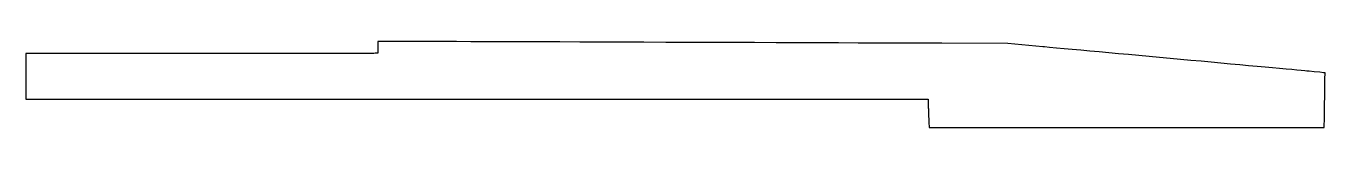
# Model space of a CAD drawing. Extents: x 0 to 1130, y 0 to 75.
import ezdxf

# ---------------------------------------------------------------- set-up
doc = ezdxf.new("R2010")
doc.units = 0
doc.layers.get('0').update_dxf_attribs({"linetype": 'CONTINUOUS'})

msp = doc.modelspace()

# ---------------------------------------------------------------- linework, layer by layer
at = {"color": 0}
for p, q in [((306.192, 68.1785), (306.144, 66.5565)), ((306.211, 69.5925), (306.192, 68.1785)), ((324.309, 74.7889), (306.211, 74.7889)), ((306.211, 74.7889), (306.211, 70.0624)), ((306.211, 70.0624), (306.211, 69.5925)), ((324.926, 74.7889), (324.309, 74.7889)), ((326.78, 74.7861), (324.926, 74.7889)), ((330.977, 74.7765), (326.78, 74.7861)), ((336.806, 74.7628), (330.977, 74.7765)), ((344.176, 74.742), (336.806, 74.7628)), ((352.993, 74.7159), (344.176, 74.742)), ((363.16, 74.6855), (352.993, 74.7159)), ((374.586, 74.6495), (363.16, 74.6855)), ((387.181, 74.6111), (374.586, 74.6495)), ((400.847, 74.567), (387.181, 74.6111)), ((415.495, 74.5201), (400.847, 74.567)), ((431.027, 74.4707), (415.495, 74.5201)), ((447.354, 74.4167), (431.027, 74.4707)), ((464.383, 74.3617), (447.354, 74.4167)), ((482.018, 74.3038), (464.383, 74.3617)), ((500.165, 74.2431), (482.018, 74.3038)), ((518.732, 74.1811), (500.165, 74.2431)), ((537.626, 74.1179), (518.732, 74.1811)), ((556.757, 74.053), (537.626, 74.1179)), ((576.026, 73.987), (556.757, 74.053)), ((595.344, 73.9207), (576.026, 73.987)), ((614.616, 73.8547), (595.344, 73.9207)), ((633.751, 73.7884), (614.616, 73.8547)), ((652.653, 73.7235), (633.751, 73.7884)), ((671.227, 73.6589), (652.653, 73.7235)), ((689.384, 73.594), (671.227, 73.6589)), ((707.027, 73.5323), (689.384, 73.594)), ((724.066, 73.4716), (707.027, 73.5323)), ((740.41, 73.4124), (724.066, 73.4716)), ((755.957, 73.3559), (740.41, 73.4124)), ((770.622, 73.3005), (755.957, 73.3559)), ((784.31, 73.2497), (770.622, 73.3005)), ((793.771, 73.2137), (784.31, 73.2497)), ((796.925, 73.2014), (793.771, 73.2137)), ((854.251, 72.989), (796.925, 73.2014)), ((884.767, 70.2028), (854.251, 72.989)), ((886.178, 70.0733), (884.767, 70.2028)), ((890.422, 69.6831), (886.178, 70.0733)), ((896.588, 69.1155), (890.422, 69.6831)), ((903.224, 68.5052), (896.588, 69.1155)), ((910.287, 67.8561), (903.224, 68.5052)), ((917.737, 67.171), (910.287, 67.8561)), ((152.893, 64.2056), (0, 64.2056)), ((0, 64.2056), (0, 24.6944)), ((156.061, 64.2056), (152.893, 64.2056)), ((165.57, 64.207), (156.061, 64.2056)), ((177.533, 64.207), (165.57, 64.207)), ((188.802, 64.207), (177.533, 64.207)), ((199.4, 64.2084), (188.802, 64.207)), ((209.345, 64.2112), (199.4, 64.2084)), ((218.657, 64.2126), (209.345, 64.2112)), ((227.358, 64.2165), (218.657, 64.2126)), ((235.468, 64.2207), (227.358, 64.2165)), ((243.009, 64.225), (235.468, 64.2207)), ((249.998, 64.2303), (243.009, 64.225)), ((256.459, 64.2373), (249.998, 64.2303)), ((262.409, 64.2454), (256.459, 64.2373)), ((267.871, 64.2553), (262.409, 64.2454)), ((272.864, 64.2648), (267.871, 64.2553)), ((277.41, 64.2772), (272.864, 64.2648)), ((281.529, 64.2895), (277.41, 64.2772)), ((285.24, 64.3047), (281.529, 64.2895)), ((288.565, 64.3213), (285.24, 64.3047)), ((291.525, 64.3393), (288.565, 64.3213)), ((294.139, 64.3601), (291.525, 64.3393)), ((296.427, 64.3819), (294.139, 64.3601)), ((298.412, 64.4052), (296.427, 64.3819)), ((300.112, 64.4317), (298.412, 64.4052)), ((301.548, 64.4592), (300.112, 64.4317)), ((302.74, 64.4895), (301.548, 64.4592)), ((303.71, 64.5223), (302.74, 64.4895)), ((304.479, 64.5569), (303.71, 64.5223)), ((305.065, 64.5954), (304.479, 64.5569)), ((305.489, 64.6356), (305.065, 64.5954)), ((305.773, 64.6783), (305.489, 64.6356)), ((305.936, 64.7238), (305.773, 64.6783)), ((305.992, 64.7555), (305.936, 64.7238)), ((305.999, 64.7707), (305.992, 64.7555)), ((306.025, 64.8504), (305.999, 64.7707)), ((306.076, 65.3644), (306.025, 64.8504)), ((306.144, 66.5565), (306.076, 65.3644)), ((925.53, 66.4545), (917.737, 67.171)), ((933.63, 65.7105), (925.53, 66.4545)), ((941.994, 64.9414), (933.63, 65.7105)), ((950.581, 64.1533), (941.994, 64.9414)), ((959.347, 63.3469), (950.581, 64.1533)), ((968.255, 62.5285), (959.347, 63.3469)), ((977.261, 61.7015), (968.255, 62.5285)), ((986.324, 60.8693), (977.261, 61.7015)), ((995.405, 60.0343), (986.324, 60.8693)), ((1004.46, 59.2032), (995.405, 60.0343)), ((1013.46, 58.3766), (1004.46, 59.2032)), ((1022.34, 57.5606), (1013.46, 58.3766)), ((1031.08, 56.7574), (1022.34, 57.5606)), ((1039.63, 55.9717), (1031.08, 56.7574)), ((1047.95, 55.2069), (1039.63, 55.9717)), ((1056, 54.4671), (1047.95, 55.2069)), ((1063.73, 53.7559), (1056, 54.4671)), ((1071.12, 53.0765), (1063.73, 53.7559)), ((1078.11, 52.433), (1071.12, 53.0765)), ((1084.66, 51.8308), (1078.11, 52.433)), ((1090.74, 51.2699), (1084.66, 51.8308)), ((1096.31, 50.7587), (1090.74, 51.2699)), ((1101.31, 50.2969), (1096.31, 50.7587)), ((1105.71, 49.8905), (1101.31, 50.2969)), ((1109.48, 49.542), (1105.71, 49.8905)), ((1112.56, 49.2566), (1109.48, 49.542)), ((1114.33, 49.0911), (1112.56, 49.2566)), ((1114.92, 49.0361), (1114.33, 49.0911)), ((1116.39, 48.8996), (1114.92, 49.0361)), ((1120.81, 48.4766), (1116.39, 48.8996)), ((1125.65, 47.9958), (1120.81, 48.4766)), ((1128.95, 47.6483), (1125.65, 47.9958)), ((1130.18, 47.5022), (1128.95, 47.6483)), ((1130.19, 47.4846), (1130.18, 47.5022)), ((1130.21, 47.4666), (1130.19, 47.4846)), ((1130.2, 43.7942), (1130.22, 45.7687)), ((1130.21, 47.0285), (1130.21, 47.4666)), ((1130.22, 45.7687), (1130.21, 47.0285)), ((1130.05, 30.4891), (1130.1, 34.4523)), ((1130.1, 34.4523), (1130.14, 38.0488)), ((1130.14, 38.0488), (1130.18, 41.1924)), ((1130.18, 41.1924), (1130.2, 43.7942)), ((0, 24.6944), (784.825, 24.6944)), ((784.825, 24.6944), (785.072, 17.0394)), ((1129.9, 21.9439), (1129.96, 25.1713)), ((1129.96, 25.1713), (1129.98, 26.2461)), ((1129.98, 26.2461), (1130, 27.3072)), ((1130, 27.3072), (1130.05, 30.4891)), ((785.072, 17.0394), (785.093, 16.2002)), ((785.093, 16.2002), (785.167, 13.6826)), ((785.167, 13.6826), (785.287, 10.2319)), ((1129.71, 10.5613), (1129.77, 14.0036)), ((1129.77, 14.0036), (1129.83, 17.8304)), ((1129.83, 17.8304), (1129.9, 21.9439)), ((785.287, 10.2319), (785.414, 7.09828)), ((785.414, 7.09828), (785.499, 5.29442)), ((785.499, 5.29442), (785.53, 4.69223)), ((785.53, 4.69223), (785.742, 0)), ((785.742, 0), (1129.59, 0)), ((1129.59, 2.80982), (1129.6, 3.51124)), ((1129.59, 2.57555), (1129.59, 2.80982)), ((1129.59, 0), (1129.59, 2.57555)), ((1129.6, 3.51124), (1129.63, 5.21727)), ((1129.63, 5.21727), (1129.66, 7.59989)), ((1129.66, 7.59989), (1129.71, 10.5613))]:
    msp.add_line(p, q, dxfattribs=at)

doc.saveas('drawing.dxf')
